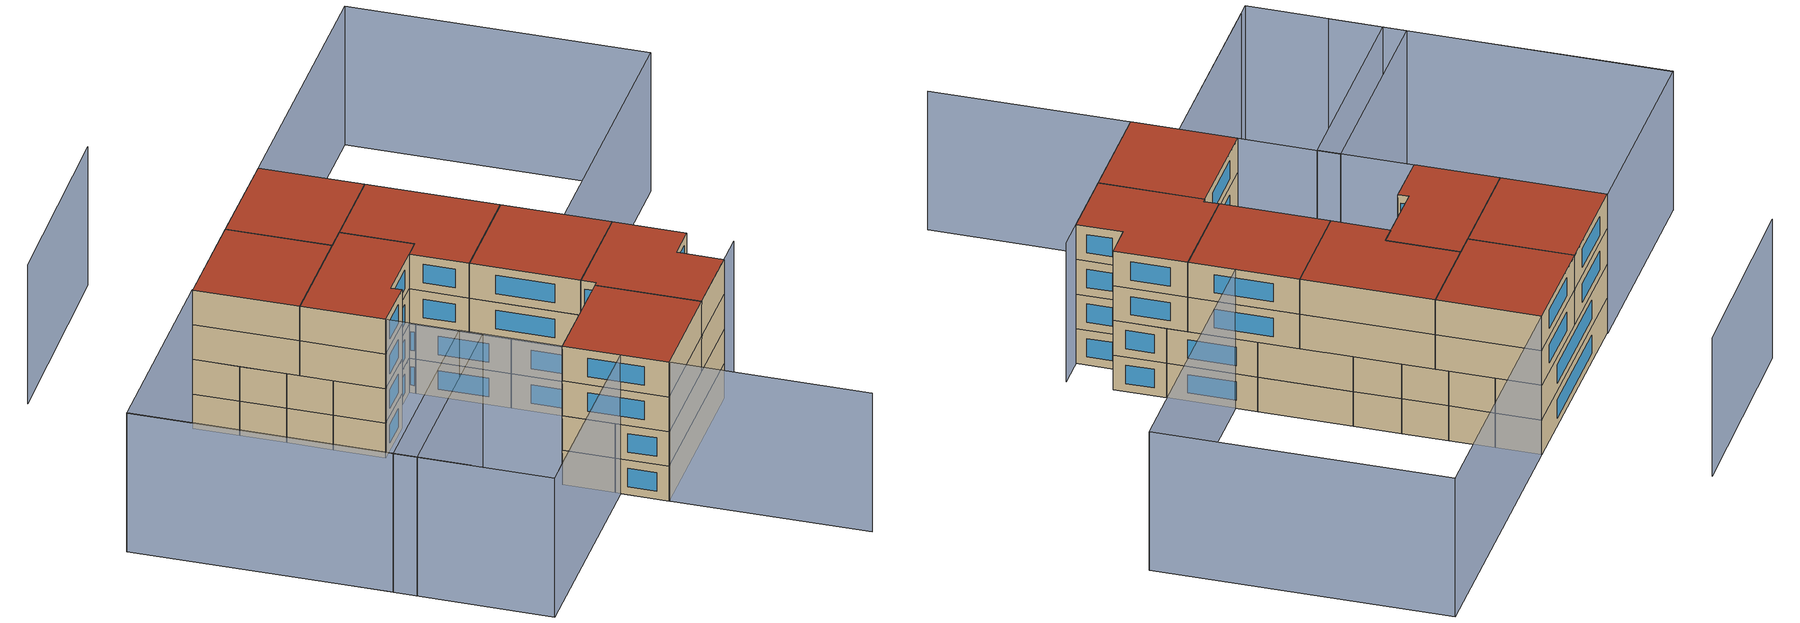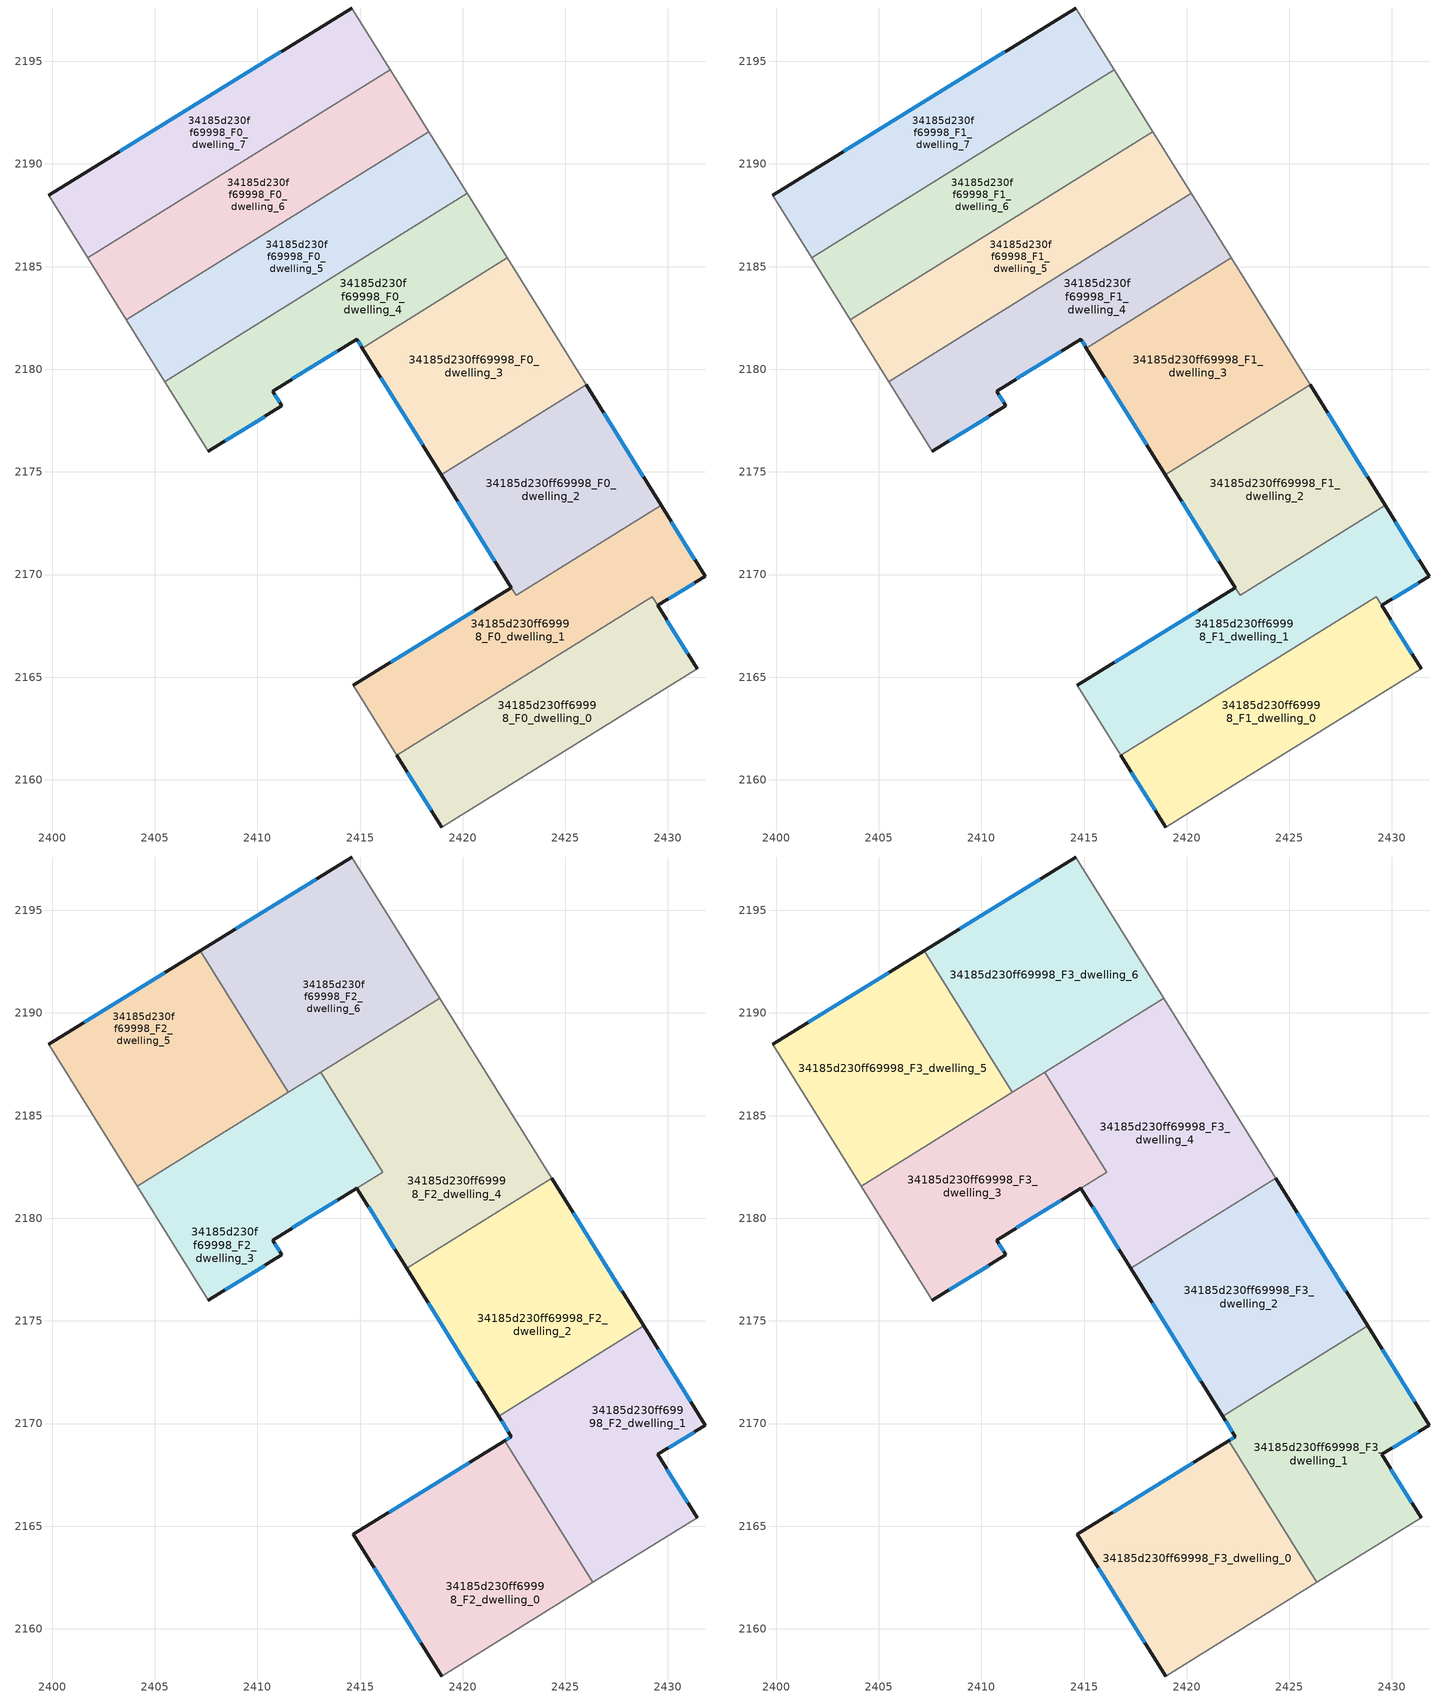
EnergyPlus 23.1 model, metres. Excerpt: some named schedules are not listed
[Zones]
34185d230ff69998_F0_dwelling_0
 floor ground (EU_floor_Construction): 2429.23,2168.92 2431.42,2165.41 2418.97,2157.7 2416.8,2161.19 z0
 wall outside (EU_wall_Construction): 2416.8,2161.19 2418.97,2157.7 / 2431.42,2165.41 2429.5,2168.5 z0:3
 wall adiabatic (EU_wall_Construction): 2418.97,2157.7 2431.42,2165.41 z0:3
 wall to 34185d230ff69998_F0_dwelling_1 (EU_wall_Construction): 2429.5,2168.5 2429.23,2168.92 2416.8,2161.19 z0:3
 window (EU_Window_Construction): 2417.31,2160.37 2418.46,2158.52 / 2430.97,2166.14 2429.95,2167.77 z0.7:2.3
34185d230ff69998_F0_dwelling_1
 floor ground (EU_floor_Construction): 2429.67,2173.37 2431.82,2169.92 2429.5,2168.5 2429.23,2168.92 2416.8,2161.19 2414.68,2164.6 2422.37,2169.36 2422.6,2168.98 z0
 wall outside (EU_wall_Construction): 2429.5,2168.5 2431.82,2169.92 2429.67,2173.37 / 2422.37,2169.36 2414.68,2164.6 z0:3
 wall adiabatic (EU_wall_Construction): 2414.68,2164.6 2416.8,2161.19 z0:3
 wall to 34185d230ff69998_F0_dwelling_2 (EU_wall_Construction): 2429.67,2173.37 2422.6,2168.98 2422.37,2169.36 z0:3
 window (EU_Window_Construction): 2431.31,2170.73 2430.17,2172.56 / 2430.04,2168.83 2431.27,2169.58 / 2420.56,2168.24 2416.49,2165.72 z0.7:2.3
34185d230ff69998_F0_dwelling_2
 floor ground (EU_floor_Construction): 2426.01,2179.25 2429.67,2173.37 2422.6,2168.98 2418.95,2174.87 z0
 wall outside (EU_wall_Construction): 2429.67,2173.37 2426.01,2179.25 / 2418.95,2174.87 2422.37,2169.36 z0:3
 wall to 34185d230ff69998_F0_dwelling_3 (EU_wall_Construction): 2426.01,2179.25 2418.95,2174.87 z0:3
 window (EU_Window_Construction): 2428.81,2174.76 2426.87,2177.87 / 2419.75,2173.57 2421.57,2170.65 z0.7:2.3
34185d230ff69998_F0_dwelling_3
 floor ground (EU_floor_Construction): 2422.18,2185.42 2426.01,2179.25 2418.95,2174.87 2415.12,2181.03 z0
 wall outside (EU_wall_Construction): 2415.12,2181.03 2418.95,2174.87 z0:3
 wall to 34185d230ff69998_F0_dwelling_4 (EU_wall_Construction): 2422.18,2185.42 2415.12,2181.03 z0:3
 wall adiabatic (EU_wall_Construction): 2426.01,2179.25 2422.18,2185.42 z0:3
 window (EU_Window_Construction): 2416.02,2179.59 2418.05,2176.31 z0.7:2.3
34185d230ff69998_F0_dwelling_4
 floor ground (EU_floor_Construction): 2420.22,2188.56 2422.18,2185.42 2415.12,2181.03 2414.85,2181.47 2410.75,2178.93 2411.2,2178.21 2407.6,2176 2405.48,2179.4 z0
 wall outside (EU_wall_Construction): 2407.6,2176 2411.2,2178.21 2410.75,2178.93 2414.85,2181.47 2415.12,2181.03 z0:3
 wall adiabatic (EU_wall_Construction): 2405.48,2179.4 2407.6,2176 / 2422.18,2185.42 2420.22,2188.56 z0:3
 wall to 34185d230ff69998_F0_dwelling_5 (EU_wall_Construction): 2420.22,2188.56 2405.48,2179.4 z0:3
 window (EU_Window_Construction): 2408.44,2176.52 2410.35,2177.69 / 2414.91,2181.37 2415.05,2181.14 / 2411.71,2179.53 2413.88,2180.87 / 2411.09,2178.38 2410.85,2178.76 z0.7:2.3
34185d230ff69998_F0_dwelling_5
 floor ground (EU_floor_Construction): 2418.35,2191.58 2420.22,2188.56 2405.48,2179.4 2403.61,2182.42 z0
 wall adiabatic (EU_wall_Construction): 2403.61,2182.42 2405.48,2179.4 / 2420.22,2188.56 2418.35,2191.58 z0:3
 wall to 34185d230ff69998_F0_dwelling_6 (EU_wall_Construction): 2418.35,2191.58 2403.61,2182.42 z0:3
34185d230ff69998_F0_dwelling_6
 floor ground (EU_floor_Construction): 2416.47,2194.6 2418.35,2191.58 2403.61,2182.42 2401.73,2185.44 z0
 wall adiabatic (EU_wall_Construction): 2401.73,2185.44 2403.61,2182.42 / 2418.35,2191.58 2416.47,2194.6 z0:3
 wall to 34185d230ff69998_F0_dwelling_7 (EU_wall_Construction): 2416.47,2194.6 2401.73,2185.44 z0:3
34185d230ff69998_F0_dwelling_7
 floor ground (EU_floor_Construction): 2414.61,2197.6 2416.47,2194.6 2401.73,2185.44 2399.84,2188.48 z0
 wall outside (EU_wall_Construction): 2414.61,2197.6 2399.84,2188.48 z0:3
 wall adiabatic (EU_wall_Construction): 2399.84,2188.48 2401.73,2185.44 / 2416.47,2194.6 2414.61,2197.6 z0:3
 window (EU_Window_Construction): 2411.14,2195.46 2403.31,2190.62 z0.7:2.3
34185d230ff69998_F1_dwelling_0
 floor to 34185d230ff69998_F0_dwelling_0 (EU_floor_Construction): 2429.23,2168.92 2431.42,2165.41 2418.97,2157.7 2416.8,2161.19 z3
 wall outside (EU_wall_Construction): 2416.8,2161.19 2418.97,2157.7 / 2431.42,2165.41 2429.5,2168.5 z3:6
 wall adiabatic (EU_wall_Construction): 2418.97,2157.7 2431.42,2165.41 z3:6
 wall to 34185d230ff69998_F1_dwelling_1 (EU_wall_Construction): 2429.5,2168.5 2429.23,2168.92 2416.8,2161.19 z3:6
 window (EU_Window_Construction): 2417.31,2160.37 2418.46,2158.52 / 2430.97,2166.14 2429.95,2167.77 z3.7:5.3
34185d230ff69998_F1_dwelling_1
 floor to 34185d230ff69998_F0_dwelling_1 (EU_floor_Construction): 2429.67,2173.37 2431.82,2169.92 2429.5,2168.5 2429.23,2168.92 2416.8,2161.19 2414.68,2164.6 2422.37,2169.36 2422.6,2168.98 z3
 wall outside (EU_wall_Construction): 2429.5,2168.5 2431.82,2169.92 2429.67,2173.37 / 2422.37,2169.36 2414.68,2164.6 z3:6
 wall adiabatic (EU_wall_Construction): 2414.68,2164.6 2416.8,2161.19 z3:6
 wall to 34185d230ff69998_F1_dwelling_2 (EU_wall_Construction): 2429.67,2173.37 2422.6,2168.98 2422.37,2169.36 z3:6
 window (EU_Window_Construction): 2431.31,2170.73 2430.17,2172.56 / 2430.04,2168.83 2431.27,2169.58 / 2420.56,2168.24 2416.49,2165.72 z3.7:5.3
34185d230ff69998_F1_dwelling_2
 floor to 34185d230ff69998_F0_dwelling_2 (EU_floor_Construction): 2426.01,2179.25 2429.67,2173.37 2422.6,2168.98 2418.95,2174.87 z3
 wall outside (EU_wall_Construction): 2429.67,2173.37 2426.01,2179.25 / 2418.95,2174.87 2422.37,2169.36 z3:6
 wall to 34185d230ff69998_F1_dwelling_3 (EU_wall_Construction): 2426.01,2179.25 2418.95,2174.87 z3:6
 window (EU_Window_Construction): 2428.81,2174.76 2426.87,2177.87 / 2419.75,2173.57 2421.57,2170.65 z3.7:5.3
34185d230ff69998_F1_dwelling_3
 floor to 34185d230ff69998_F0_dwelling_3 (EU_floor_Construction): 2422.18,2185.42 2426.01,2179.25 2418.95,2174.87 2415.12,2181.03 z3
 wall outside (EU_wall_Construction): 2415.12,2181.03 2418.95,2174.87 z3:6
 wall to 34185d230ff69998_F1_dwelling_4 (EU_wall_Construction): 2422.18,2185.42 2415.12,2181.03 z3:6
 wall adiabatic (EU_wall_Construction): 2426.01,2179.25 2422.18,2185.42 z3:6
 window (EU_Window_Construction): 2416.02,2179.59 2418.05,2176.31 z3.7:5.3
34185d230ff69998_F1_dwelling_4
 floor to 34185d230ff69998_F0_dwelling_4 (EU_floor_Construction): 2420.22,2188.56 2422.18,2185.42 2415.12,2181.03 2414.85,2181.47 2410.75,2178.93 2411.2,2178.21 2407.6,2176 2405.48,2179.4 z3
 wall outside (EU_wall_Construction): 2407.6,2176 2411.2,2178.21 2410.75,2178.93 2414.85,2181.47 2415.12,2181.03 z3:6
 wall adiabatic (EU_wall_Construction): 2405.48,2179.4 2407.6,2176 / 2422.18,2185.42 2420.22,2188.56 z3:6
 wall to 34185d230ff69998_F1_dwelling_5 (EU_wall_Construction): 2420.22,2188.56 2405.48,2179.4 z3:6
 window (EU_Window_Construction): 2408.44,2176.52 2410.35,2177.69 / 2414.91,2181.37 2415.05,2181.14 / 2411.71,2179.53 2413.88,2180.87 / 2411.09,2178.38 2410.85,2178.76 z3.7:5.3
34185d230ff69998_F1_dwelling_5
 floor to 34185d230ff69998_F0_dwelling_5 (EU_floor_Construction): 2418.35,2191.58 2420.22,2188.56 2405.48,2179.4 2403.61,2182.42 z3
 wall adiabatic (EU_wall_Construction): 2403.61,2182.42 2405.48,2179.4 / 2420.22,2188.56 2418.35,2191.58 z3:6
 wall to 34185d230ff69998_F1_dwelling_6 (EU_wall_Construction): 2418.35,2191.58 2403.61,2182.42 z3:6
 ceiling adiabatic (EU_roof_Construction): 2414.42,2184.96 2413.08,2187.11 2404.14,2181.56 2405.48,2179.4 z6
34185d230ff69998_F1_dwelling_6
 floor to 34185d230ff69998_F0_dwelling_6 (EU_floor_Construction): 2416.47,2194.6 2418.35,2191.58 2403.61,2182.42 2401.73,2185.44 z3
 wall adiabatic (EU_wall_Construction): 2401.73,2185.44 2403.61,2182.42 / 2418.35,2191.58 2416.47,2194.6 z3:6
 wall to 34185d230ff69998_F1_dwelling_7 (EU_wall_Construction): 2416.47,2194.6 2401.73,2185.44 z3:6
34185d230ff69998_F1_dwelling_7
 floor to 34185d230ff69998_F0_dwelling_7 (EU_floor_Construction): 2414.61,2197.6 2416.47,2194.6 2401.73,2185.44 2399.84,2188.48 z3
 wall outside (EU_wall_Construction): 2414.61,2197.6 2399.84,2188.48 z3:6
 wall adiabatic (EU_wall_Construction): 2399.84,2188.48 2401.73,2185.44 / 2416.47,2194.6 2414.61,2197.6 z3:6
 window (EU_Window_Construction): 2411.14,2195.46 2403.31,2190.62 z3.7:5.3
34185d230ff69998_F2_dwelling_0
 floor to 34185d230ff69998_F1_dwelling_0 (EU_floor_Construction): 2424.17,2165.77 2426.35,2162.27 2418.97,2157.7 2416.8,2161.19 z6
 floor to 34185d230ff69998_F1_dwelling_1 (EU_floor_Construction): 2422.06,2169.17 2424.17,2165.77 2416.8,2161.19 2414.68,2164.6 z6
 wall outside (EU_wall_Construction): 2422.06,2169.17 2414.68,2164.6 2418.97,2157.7 z6:9
 wall to 34185d230ff69998_F2_dwelling_1 (EU_wall_Construction): 2426.35,2162.27 2422.06,2169.17 z6:9
 wall adiabatic (EU_wall_Construction): 2418.97,2157.7 2426.35,2162.27 z6:9
 window (EU_Window_Construction): 2420.33,2168.1 2416.41,2165.68 / 2415.69,2162.98 2417.96,2159.32 z6.7:8.3
34185d230ff69998_F2_dwelling_1
 floor to 34185d230ff69998_F1_dwelling_1 (EU_floor_Construction): 2429.67,2173.37 2431.82,2169.92 2429.5,2168.5 2429.23,2168.92 2424.17,2165.77 2422.06,2169.17 2422.37,2169.36 2422.6,2168.98 z6
 floor to 34185d230ff69998_F1_dwelling_0 (EU_floor_Construction): 2429.23,2168.92 2431.42,2165.41 2426.35,2162.27 2424.17,2165.77 z6
 floor to 34185d230ff69998_F1_dwelling_2 (EU_floor_Construction): 2428.81,2174.75 2429.67,2173.37 2422.6,2168.98 2421.75,2170.36 z6
 wall outside (EU_wall_Construction): 2421.75,2170.36 2422.37,2169.36 2422.06,2169.17 / 2431.42,2165.41 2429.5,2168.5 2431.82,2169.92 2428.81,2174.75 z6:9
 wall to 34185d230ff69998_F2_dwelling_2 (EU_wall_Construction): 2428.81,2174.75 2421.75,2170.36 z6:9
 wall adiabatic (EU_wall_Construction): 2426.35,2162.27 2431.42,2165.41 z6:9
 window (EU_Window_Construction): 2422.3,2169.32 2422.13,2169.22 / 2421.89,2170.13 2422.22,2169.6 / 2431.11,2171.05 2429.52,2173.62 / 2430.04,2168.83 2431.27,2169.58 / 2430.97,2166.14 2429.95,2167.77 z6.7:8.3
34185d230ff69998_F2_dwelling_2
 floor to 34185d230ff69998_F1_dwelling_2 (EU_floor_Construction): 2426.01,2179.25 2428.81,2174.75 2421.75,2170.36 2418.95,2174.87 z6
 floor to 34185d230ff69998_F1_dwelling_3 (EU_floor_Construction): 2424.33,2181.96 2426.01,2179.25 2418.95,2174.87 2417.27,2177.57 z6
 wall outside (EU_wall_Construction): 2417.27,2177.57 2421.75,2170.36 / 2428.81,2174.75 2424.33,2181.96 z6:9
 wall to 34185d230ff69998_F2_dwelling_4 (EU_wall_Construction): 2424.33,2181.96 2417.27,2177.57 z6:9
 window (EU_Window_Construction): 2418.32,2175.88 2420.7,2172.06 / 2427.76,2176.45 2425.38,2180.27 z6.7:8.3
34185d230ff69998_F2_dwelling_3
 floor to 34185d230ff69998_F1_dwelling_4 (EU_floor_Construction): 2414.42,2184.96 2416.11,2182.25 2410.75,2178.93 2411.2,2178.21 2407.6,2176 2405.48,2179.4 z6
 floor adiabatic (EU_floor_Construction): 2413.08,2187.11 2414.42,2184.96 2405.48,2179.4 2404.14,2181.56 z6
 wall outside (EU_wall_Construction): 2407.6,2176 2411.2,2178.21 2410.75,2178.93 2414.85,2181.47 z6:9
 wall to 34185d230ff69998_F2_dwelling_4 (EU_wall_Construction): 2414.85,2181.47 2416.11,2182.25 2413.08,2187.11 z6:9
 wall adiabatic (EU_wall_Construction): 2404.14,2181.56 2407.6,2176 z6:9
 wall to 34185d230ff69998_F2_dwelling_5 (EU_wall_Construction): 2411.5,2186.13 2404.14,2181.56 z6:9
 wall to 34185d230ff69998_F2_dwelling_6 (EU_wall_Construction): 2413.08,2187.11 2411.5,2186.13 z6:9
 window (EU_Window_Construction): 2411.09,2178.38 2410.85,2178.76 / 2408.44,2176.52 2410.35,2177.69 / 2411.71,2179.53 2413.88,2180.87 z6.7:8.3
34185d230ff69998_F2_dwelling_4
 floor to 34185d230ff69998_F1_dwelling_3 (EU_floor_Construction): 2422.18,2185.42 2424.33,2181.96 2417.27,2177.57 2415.12,2181.03 z6
 floor to 34185d230ff69998_F1_dwelling_4 (EU_floor_Construction): 2420.22,2188.56 2422.18,2185.42 2415.12,2181.03 2414.85,2181.47 2416.11,2182.25 2414.42,2184.96 z6
 floor to 34185d230ff69998_F1_dwelling_5 (EU_floor_Construction): 2418.88,2190.72 2420.22,2188.56 2414.42,2184.96 2413.08,2187.11 z6
 wall outside (EU_wall_Construction): 2414.85,2181.47 2417.27,2177.57 z6:9
 wall adiabatic (EU_wall_Construction): 2424.33,2181.96 2418.88,2190.72 z6:9
 wall to 34185d230ff69998_F2_dwelling_6 (EU_wall_Construction): 2418.88,2190.72 2413.08,2187.11 z6:9
 window (EU_Window_Construction): 2415.42,2180.55 2416.7,2178.48 z6.7:8.3
34185d230ff69998_F2_dwelling_5
 floor to 34185d230ff69998_F1_dwelling_7 (EU_floor_Construction): 2407.21,2193.03 2409.09,2190.01 2401.73,2185.44 2399.84,2188.48 z6
 floor to 34185d230ff69998_F1_dwelling_6 (EU_floor_Construction): 2409.09,2190.01 2410.96,2186.99 2403.61,2182.42 2401.73,2185.44 z6
 floor to 34185d230ff69998_F1_dwelling_5 (EU_floor_Construction): 2410.96,2186.99 2411.5,2186.13 2404.14,2181.56 2403.61,2182.42 z6
 wall outside (EU_wall_Construction): 2407.21,2193.03 2399.84,2188.48 z6:9
 wall to 34185d230ff69998_F2_dwelling_6 (EU_wall_Construction): 2411.5,2186.13 2407.21,2193.03 z6:9
 wall adiabatic (EU_wall_Construction): 2399.84,2188.48 2404.14,2181.56 z6:9
 window (EU_Window_Construction): 2405.48,2191.96 2401.57,2189.55 z6.7:8.3
34185d230ff69998_F2_dwelling_6
 floor to 34185d230ff69998_F1_dwelling_5 (EU_floor_Construction): 2418.35,2191.58 2418.88,2190.72 2411.5,2186.13 2410.96,2186.99 z6
 floor to 34185d230ff69998_F1_dwelling_6 (EU_floor_Construction): 2416.47,2194.6 2418.35,2191.58 2410.96,2186.99 2409.09,2190.01 z6
 floor to 34185d230ff69998_F1_dwelling_7 (EU_floor_Construction): 2414.61,2197.6 2416.47,2194.6 2409.09,2190.01 2407.21,2193.03 z6
 wall outside (EU_wall_Construction): 2414.61,2197.6 2407.21,2193.03 z6:9
 wall adiabatic (EU_wall_Construction): 2418.88,2190.72 2414.61,2197.6 z6:9
 window (EU_Window_Construction): 2412.87,2196.53 2408.95,2194.1 z6.7:8.3
34185d230ff69998_F3_dwelling_0
 floor to 34185d230ff69998_F2_dwelling_0 (EU_floor_Construction): 2422.06,2169.17 2426.35,2162.27 2418.97,2157.7 2414.68,2164.6 z9
 wall outside (EU_wall_Construction): 2422.06,2169.17 2414.68,2164.6 2418.97,2157.7 z9:12
 wall to 34185d230ff69998_F3_dwelling_1 (EU_wall_Construction): 2426.35,2162.27 2422.06,2169.17 z9:12
 wall adiabatic (EU_wall_Construction): 2418.97,2157.7 2426.35,2162.27 z9:12
 window (EU_Window_Construction): 2420.33,2168.1 2416.41,2165.68 / 2415.69,2162.98 2417.96,2159.32 z9.7:11.3
 roof outside (EU_roof_Construction): 2426.35,2162.27 2422.06,2169.17 2414.68,2164.6 2418.97,2157.7 z12
34185d230ff69998_F3_dwelling_1
 floor to 34185d230ff69998_F2_dwelling_1 (EU_floor_Construction): 2428.81,2174.75 2431.82,2169.92 2429.5,2168.5 2431.42,2165.41 2426.35,2162.27 2422.06,2169.17 2422.37,2169.36 2421.75,2170.36 z9
 wall outside (EU_wall_Construction): 2421.75,2170.36 2422.37,2169.36 2422.06,2169.17 / 2431.42,2165.41 2429.5,2168.5 2431.82,2169.92 2428.81,2174.75 z9:12
 wall to 34185d230ff69998_F3_dwelling_2 (EU_wall_Construction): 2428.81,2174.75 2421.75,2170.36 z9:12
 wall adiabatic (EU_wall_Construction): 2426.35,2162.27 2431.42,2165.41 z9:12
 window (EU_Window_Construction): 2422.3,2169.32 2422.13,2169.22 / 2421.89,2170.13 2422.22,2169.6 / 2431.11,2171.05 2429.52,2173.62 / 2430.04,2168.83 2431.27,2169.58 / 2430.97,2166.14 2429.95,2167.77 z9.7:11.3
 roof outside (EU_roof_Construction): 2431.42,2165.41 2429.5,2168.5 2431.82,2169.92 2428.81,2174.75 2421.75,2170.36 2422.37,2169.36 2422.06,2169.17 2426.35,2162.27 z12
34185d230ff69998_F3_dwelling_2
 floor to 34185d230ff69998_F2_dwelling_2 (EU_floor_Construction): 2424.33,2181.96 2428.81,2174.75 2421.75,2170.36 2417.27,2177.57 z9
 wall outside (EU_wall_Construction): 2417.27,2177.57 2421.75,2170.36 / 2428.81,2174.75 2424.33,2181.96 z9:12
 wall to 34185d230ff69998_F3_dwelling_4 (EU_wall_Construction): 2424.33,2181.96 2417.27,2177.57 z9:12
 window (EU_Window_Construction): 2418.32,2175.88 2420.7,2172.06 / 2427.76,2176.45 2425.38,2180.27 z9.7:11.3
 roof outside (EU_roof_Construction): 2428.81,2174.75 2424.33,2181.96 2417.27,2177.57 2421.75,2170.36 z12
34185d230ff69998_F3_dwelling_3
 floor to 34185d230ff69998_F2_dwelling_3 (EU_floor_Construction): 2413.08,2187.11 2416.11,2182.25 2410.75,2178.93 2411.2,2178.21 2407.6,2176 2404.14,2181.56 z9
 wall outside (EU_wall_Construction): 2407.6,2176 2411.2,2178.21 2410.75,2178.93 2414.85,2181.47 z9:12
 wall to 34185d230ff69998_F3_dwelling_4 (EU_wall_Construction): 2414.85,2181.47 2416.11,2182.25 2413.08,2187.11 z9:12
 wall adiabatic (EU_wall_Construction): 2404.14,2181.56 2407.6,2176 z9:12
 wall to 34185d230ff69998_F3_dwelling_5 (EU_wall_Construction): 2411.5,2186.13 2404.14,2181.56 z9:12
 wall to 34185d230ff69998_F3_dwelling_6 (EU_wall_Construction): 2413.08,2187.11 2411.5,2186.13 z9:12
 window (EU_Window_Construction): 2411.09,2178.38 2410.85,2178.76 / 2408.44,2176.52 2410.35,2177.69 / 2411.71,2179.53 2413.88,2180.87 z9.7:11.3
 roof outside (EU_roof_Construction): 2411.2,2178.21 2410.75,2178.93 2416.11,2182.25 2413.08,2187.11 2404.14,2181.56 2407.6,2176 z12
34185d230ff69998_F3_dwelling_4
 floor to 34185d230ff69998_F2_dwelling_4 (EU_floor_Construction): 2418.88,2190.72 2424.33,2181.96 2417.27,2177.57 2414.85,2181.47 2416.11,2182.25 2413.08,2187.11 z9
 wall outside (EU_wall_Construction): 2414.85,2181.47 2417.27,2177.57 z9:12
 wall adiabatic (EU_wall_Construction): 2424.33,2181.96 2418.88,2190.72 z9:12
 wall to 34185d230ff69998_F3_dwelling_6 (EU_wall_Construction): 2418.88,2190.72 2413.08,2187.11 z9:12
 window (EU_Window_Construction): 2415.42,2180.55 2416.7,2178.48 z9.7:11.3
 roof outside (EU_roof_Construction): 2424.33,2181.96 2418.88,2190.72 2413.08,2187.11 2416.11,2182.25 2414.85,2181.47 2417.27,2177.57 z12
34185d230ff69998_F3_dwelling_5
 floor to 34185d230ff69998_F2_dwelling_5 (EU_floor_Construction): 2407.21,2193.03 2411.5,2186.13 2404.14,2181.56 2399.84,2188.48 z9
 wall outside (EU_wall_Construction): 2407.21,2193.03 2399.84,2188.48 z9:12
 wall to 34185d230ff69998_F3_dwelling_6 (EU_wall_Construction): 2411.5,2186.13 2407.21,2193.03 z9:12
 wall adiabatic (EU_wall_Construction): 2399.84,2188.48 2404.14,2181.56 z9:12
 window (EU_Window_Construction): 2405.48,2191.96 2401.57,2189.55 z9.7:11.3
 roof outside (EU_roof_Construction): 2411.5,2186.13 2407.21,2193.03 2399.84,2188.48 2404.14,2181.56 z12
34185d230ff69998_F3_dwelling_6
 floor to 34185d230ff69998_F2_dwelling_6 (EU_floor_Construction): 2414.61,2197.6 2418.88,2190.72 2411.5,2186.13 2407.21,2193.03 z9
 wall outside (EU_wall_Construction): 2414.61,2197.6 2407.21,2193.03 z9:12
 wall adiabatic (EU_wall_Construction): 2418.88,2190.72 2414.61,2197.6 z9:12
 window (EU_Window_Construction): 2412.87,2196.53 2408.95,2194.1 z9.7:11.3
 roof outside (EU_roof_Construction): 2418.88,2190.72 2414.61,2197.6 2407.21,2193.03 2411.5,2186.13 z12
shading: 2418.96,2157.7 2433.6,2166.8 / 2403.05,2152.19 2417.04,2160.86 / 2417.04,2160.86 2427.11,2144.6 / 2384.99,2179.31 2398.78,2157 / 2407.35,2208.18 2393.25,2199.14 / 2417.03,2160.83 2402.1,2151.6 / 2402.1,2151.6 2395.63,2162.05 / 2395.63,2162.05 2410.56,2171.29 / 2410.56,2171.29 2417.03,2160.83 / 2434.23,2209.77 2446.49,2190 / 2446.49,2190 2426.87,2177.82 / 2426.87,2177.82 2414.61,2197.6 / 2414.61,2197.6 2434.23,2209.77 / 2396.6,2160.5 2384.93,2179.26 / 2384.93,2179.26 2399.82,2188.52 / 2399.82,2188.52 2411.48,2169.76 / 2411.48,2169.76 2396.6,2160.5 z0:12
[Building]
EU S2 Campaign: North Axis=0; Terrain=City; Solar Distribution=FullExterior
[Site:Location]
Budapest.Ferenc.Liszt.Intl.AP: Latitude=47.437; Longitude=19.256; Time Zone=1; Elevation=185
[SizingPeriod:WeatherFileDays]
AnnualSizingPeriod: Begin Month=1; Begin Day of Month=1; End Month=12; End Day of Month=31; Day of Week for Start Day=Monday; Use Weather File Daylight Saving Period=No; Use Weather File Rain and Snow Indicators=No
[MATERIAL]
EU_InternalMass_Material: Roughness=MediumRough; Thickness=0.1; Conductivity=1; Density=1800; Specific Heat=900; Thermal Absorptance=0.9; Solar Absorptance=0.7; Visible Absorptance=0.7
[MATERIAL:NOMASS] Roughness=MediumRough; Thermal Absorptance=0.9; Solar Absorptance=0.7; Visible Absorptance=0.7
Name | Thermal Resistance
EU_wall_NoMass | 0.832559
EU_roof_NoMass | 1.39638
EU_floor_NoMass | 0.872794
[WINDOWMATERIAL:SIMPLEGLAZINGSYSTEM]
EU_Window_SimpleGlazing: UFactor=2.79869; Solar Heat Gain Coefficient=0.75; Visible Transmittance=0.75
[CONSTRUCTION]
EU_wall_Construction: EU_wall_NoMass
EU_roof_Construction: EU_roof_NoMass
EU_floor_Construction: EU_floor_NoMass
EU_Window_Construction: EU_Window_SimpleGlazing
EU_InternalMass_Construction: EU_InternalMass_Material
[ZONE] Type=1; Multiplier=1; Ceiling Height=autocalculate; Floor Area=autocalculate; Part of Total Floor Area=Yes
Name | Volume
34185d230ff69998_F0_dwelling_0; 34185d230ff69998_F1_dwelling_0 | 180.93
34185d230ff69998_F2_dwelling_0; 34185d230ff69998_F3_dwelling_0 | 211.538
34185d230ff69998_F0_dwelling_1; 34185d230ff69998_F1_dwelling_1 | 201.586
34185d230ff69998_F2_dwelling_1; 34185d230ff69998_F3_dwelling_1 | 211.54
34185d230ff69998_F0_dwelling_2; 34185d230ff69998_F1_dwelling_2 | 172.749
34185d230ff69998_F2_dwelling_2; 34185d230ff69998_F3_dwelling_2 | 211.53
34185d230ff69998_F0_dwelling_3; 34185d230ff69998_F1_dwelling_3 | 181.091
34185d230ff69998_F2_dwelling_3; 34185d230ff69998_F3_dwelling_3 | 191.153
34185d230ff69998_F0_dwelling_4; 34185d230ff69998_F1_dwelling_4 | 189.068
34185d230ff69998_F2_dwelling_4; 34185d230ff69998_F3_dwelling_4 | 231.89
34185d230ff69998_F0_dwelling_5; 34185d230ff69998_F1_dwelling_5 | 185.107
34185d230ff69998_F2_dwelling_5; 34185d230ff69998_F3_dwelling_5 | 211.535
34185d230ff69998_F0_dwelling_6; 34185d230ff69998_F1_dwelling_6 | 185.097
34185d230ff69998_F2_dwelling_6; 34185d230ff69998_F3_dwelling_6 | 211.549
34185d230ff69998_F0_dwelling_7; 34185d230ff69998_F1_dwelling_7 | 185.09
[INTERNALMASS] Construction=EU_InternalMass_Construction
Name | Zone or ZoneList | Surface Area
34185d230ff69998_F0_dwelling_0_EU_InternalMass | 34185d230ff69998_F0_dwelling_0 | 60.3075
34185d230ff69998_F0_dwelling_1_EU_InternalMass | 34185d230ff69998_F0_dwelling_1 | 67.1968
34185d230ff69998_F0_dwelling_2_EU_InternalMass | 34185d230ff69998_F0_dwelling_2 | 57.5888
34185d230ff69998_F0_dwelling_3_EU_InternalMass | 34185d230ff69998_F0_dwelling_3 | 60.3637
34185d230ff69998_F0_dwelling_4_EU_InternalMass | 34185d230ff69998_F0_dwelling_4 | 63.0229
34185d230ff69998_F0_dwelling_5_EU_InternalMass | 34185d230ff69998_F0_dwelling_5 | 61.7021
34185d230ff69998_F0_dwelling_6_EU_InternalMass | 34185d230ff69998_F0_dwelling_6 | 61.699
34185d230ff69998_F0_dwelling_7_EU_InternalMass | 34185d230ff69998_F0_dwelling_7 | 61.6966
34185d230ff69998_F1_dwelling_0_EU_InternalMass | 34185d230ff69998_F1_dwelling_0 | 60.3075
34185d230ff69998_F1_dwelling_1_EU_InternalMass | 34185d230ff69998_F1_dwelling_1 | 67.1968
34185d230ff69998_F1_dwelling_2_EU_InternalMass | 34185d230ff69998_F1_dwelling_2 | 57.5888
34185d230ff69998_F1_dwelling_3_EU_InternalMass | 34185d230ff69998_F1_dwelling_3 | 60.3637
34185d230ff69998_F1_dwelling_4_EU_InternalMass | 34185d230ff69998_F1_dwelling_4 | 63.0229
34185d230ff69998_F1_dwelling_5_EU_InternalMass | 34185d230ff69998_F1_dwelling_5 | 61.7021
34185d230ff69998_F1_dwelling_6_EU_InternalMass | 34185d230ff69998_F1_dwelling_6 | 61.699
34185d230ff69998_F1_dwelling_7_EU_InternalMass | 34185d230ff69998_F1_dwelling_7 | 61.6966
34185d230ff69998_F2_dwelling_0_EU_InternalMass | 34185d230ff69998_F2_dwelling_0 | 70.5131
34185d230ff69998_F2_dwelling_1_EU_InternalMass | 34185d230ff69998_F2_dwelling_1 | 70.5113
34185d230ff69998_F2_dwelling_2_EU_InternalMass | 34185d230ff69998_F2_dwelling_2 | 70.5101
34185d230ff69998_F2_dwelling_3_EU_InternalMass | 34185d230ff69998_F2_dwelling_3 | 63.717
34185d230ff69998_F2_dwelling_4_EU_InternalMass | 34185d230ff69998_F2_dwelling_4 | 77.2942
34185d230ff69998_F2_dwelling_5_EU_InternalMass | 34185d230ff69998_F2_dwelling_5 | 70.5104
34185d230ff69998_F2_dwelling_6_EU_InternalMass | 34185d230ff69998_F2_dwelling_6 | 70.5167
34185d230ff69998_F3_dwelling_0_EU_InternalMass | 34185d230ff69998_F3_dwelling_0 | 70.5131
34185d230ff69998_F3_dwelling_1_EU_InternalMass | 34185d230ff69998_F3_dwelling_1 | 70.5113
34185d230ff69998_F3_dwelling_2_EU_InternalMass | 34185d230ff69998_F3_dwelling_2 | 70.5101
34185d230ff69998_F3_dwelling_3_EU_InternalMass | 34185d230ff69998_F3_dwelling_3 | 63.717
34185d230ff69998_F3_dwelling_4_EU_InternalMass | 34185d230ff69998_F3_dwelling_4 | 77.2942
34185d230ff69998_F3_dwelling_5_EU_InternalMass | 34185d230ff69998_F3_dwelling_5 | 70.5104
34185d230ff69998_F3_dwelling_6_EU_InternalMass | 34185d230ff69998_F3_dwelling_6 | 70.5167
[OTHEREQUIPMENT] Fuel Type=Electricity; Design Level Calculation Method=Watts/Area; Power per Zone Floor Area=1; Fraction Latent=0; Fraction Radiant=0; Fraction Lost=0; Carbon Dioxide Generation Rate=0; EndUse Subcategory=EU_Step8_InternalGains
Name | Zone or ZoneList or Space or SpaceList | Schedule
EU_Step8_InternalGain_34185d230ff69998_F0_dwelling_0_f000 | 34185d230ff69998_F0_dwelling_0 | EU_Step8_GainSchedule_34185d230ff69998_F0_dwelling_0_f000
EU_Step8_InternalGain_34185d230ff69998_F0_dwelling_1_f000 | 34185d230ff69998_F0_dwelling_1 | EU_Step8_GainSchedule_34185d230ff69998_F0_dwelling_1_f000
EU_Step8_InternalGain_34185d230ff69998_F0_dwelling_2_f000 | 34185d230ff69998_F0_dwelling_2 | EU_Step8_GainSchedule_34185d230ff69998_F0_dwelling_2_f000
EU_Step8_InternalGain_34185d230ff69998_F0_dwelling_3_f000 | 34185d230ff69998_F0_dwelling_3 | EU_Step8_GainSchedule_34185d230ff69998_F0_dwelling_3_f000
EU_Step8_InternalGain_34185d230ff69998_F0_dwelling_4_f000 | 34185d230ff69998_F0_dwelling_4 | EU_Step8_GainSchedule_34185d230ff69998_F0_dwelling_4_f000
EU_Step8_InternalGain_34185d230ff69998_F0_dwelling_5_f000 | 34185d230ff69998_F0_dwelling_5 | EU_Step8_GainSchedule_34185d230ff69998_F0_dwelling_5_f000
EU_Step8_InternalGain_34185d230ff69998_F0_dwelling_6_f000 | 34185d230ff69998_F0_dwelling_6 | EU_Step8_GainSchedule_34185d230ff69998_F0_dwelling_6_f000
EU_Step8_InternalGain_34185d230ff69998_F0_dwelling_7_f000 | 34185d230ff69998_F0_dwelling_7 | EU_Step8_GainSchedule_34185d230ff69998_F0_dwelling_7_f000
EU_Step8_InternalGain_34185d230ff69998_F1_dwelling_0_f000 | 34185d230ff69998_F1_dwelling_0 | EU_Step8_GainSchedule_34185d230ff69998_F1_dwelling_0_f000
EU_Step8_InternalGain_34185d230ff69998_F1_dwelling_1_f000 | 34185d230ff69998_F1_dwelling_1 | EU_Step8_GainSchedule_34185d230ff69998_F1_dwelling_1_f000
EU_Step8_InternalGain_34185d230ff69998_F1_dwelling_2_f000 | 34185d230ff69998_F1_dwelling_2 | EU_Step8_GainSchedule_34185d230ff69998_F1_dwelling_2_f000
EU_Step8_InternalGain_34185d230ff69998_F1_dwelling_3_f000 | 34185d230ff69998_F1_dwelling_3 | EU_Step8_GainSchedule_34185d230ff69998_F1_dwelling_3_f000
EU_Step8_InternalGain_34185d230ff69998_F1_dwelling_4_f000 | 34185d230ff69998_F1_dwelling_4 | EU_Step8_GainSchedule_34185d230ff69998_F1_dwelling_4_f000
EU_Step8_InternalGain_34185d230ff69998_F1_dwelling_5_f000 | 34185d230ff69998_F1_dwelling_5 | EU_Step8_GainSchedule_34185d230ff69998_F1_dwelling_5_f000
EU_Step8_InternalGain_34185d230ff69998_F1_dwelling_6_f000 | 34185d230ff69998_F1_dwelling_6 | EU_Step8_GainSchedule_34185d230ff69998_F1_dwelling_6_f000
EU_Step8_InternalGain_34185d230ff69998_F1_dwelling_7_f000 | 34185d230ff69998_F1_dwelling_7 | EU_Step8_GainSchedule_34185d230ff69998_F1_dwelling_7_f000
EU_Step8_InternalGain_34185d230ff69998_F2_dwelling_0_f000 | 34185d230ff69998_F2_dwelling_0 | EU_Step8_GainSchedule_34185d230ff69998_F2_dwelling_0_f000
EU_Step8_InternalGain_34185d230ff69998_F2_dwelling_1_f000 | 34185d230ff69998_F2_dwelling_1 | EU_Step8_GainSchedule_34185d230ff69998_F2_dwelling_1_f000
EU_Step8_InternalGain_34185d230ff69998_F2_dwelling_2_f000 | 34185d230ff69998_F2_dwelling_2 | EU_Step8_GainSchedule_34185d230ff69998_F2_dwelling_2_f000
EU_Step8_InternalGain_34185d230ff69998_F2_dwelling_3_f000 | 34185d230ff69998_F2_dwelling_3 | EU_Step8_GainSchedule_34185d230ff69998_F2_dwelling_3_f000
EU_Step8_InternalGain_34185d230ff69998_F2_dwelling_4_f000 | 34185d230ff69998_F2_dwelling_4 | EU_Step8_GainSchedule_34185d230ff69998_F2_dwelling_4_f000
EU_Step8_InternalGain_34185d230ff69998_F2_dwelling_5_f000 | 34185d230ff69998_F2_dwelling_5 | EU_Step8_GainSchedule_34185d230ff69998_F2_dwelling_5_f000
EU_Step8_InternalGain_34185d230ff69998_F2_dwelling_6_f000 | 34185d230ff69998_F2_dwelling_6 | EU_Step8_GainSchedule_34185d230ff69998_F2_dwelling_6_f000
EU_Step8_InternalGain_34185d230ff69998_F3_dwelling_0_f000 | 34185d230ff69998_F3_dwelling_0 | EU_Step8_GainSchedule_34185d230ff69998_F3_dwelling_0_f000
EU_Step8_InternalGain_34185d230ff69998_F3_dwelling_1_f000 | 34185d230ff69998_F3_dwelling_1 | EU_Step8_GainSchedule_34185d230ff69998_F3_dwelling_1_f000
EU_Step8_InternalGain_34185d230ff69998_F3_dwelling_2_f000 | 34185d230ff69998_F3_dwelling_2 | EU_Step8_GainSchedule_34185d230ff69998_F3_dwelling_2_f000
EU_Step8_InternalGain_34185d230ff69998_F3_dwelling_3_f000 | 34185d230ff69998_F3_dwelling_3 | EU_Step8_GainSchedule_34185d230ff69998_F3_dwelling_3_f000
EU_Step8_InternalGain_34185d230ff69998_F3_dwelling_4_f000 | 34185d230ff69998_F3_dwelling_4 | EU_Step8_GainSchedule_34185d230ff69998_F3_dwelling_4_f000
EU_Step8_InternalGain_34185d230ff69998_F3_dwelling_5_f000 | 34185d230ff69998_F3_dwelling_5 | EU_Step8_GainSchedule_34185d230ff69998_F3_dwelling_5_f000
EU_Step8_InternalGain_34185d230ff69998_F3_dwelling_6_f000 | 34185d230ff69998_F3_dwelling_6 | EU_Step8_GainSchedule_34185d230ff69998_F3_dwelling_6_f000
[ZONEVENTILATION:DESIGNFLOWRATE] Schedule=EU_AlwaysOn; Design Flow Rate Calculation Method=AirChanges/Hour; Air Changes per Hour=0.475469; Ventilation Type=Natural; Fan Pressure Rise=0; Fan Total Efficiency=1; Constant Term Coefficient=1; Temperature Term Coefficient=0; Velocity Term Coefficient=0; Velocity Squared Term Coefficient=0; Minimum Indoor Temperature=-100; Maximum Indoor Temperature=100; Delta Temperature=-100; Minimum Outdoor Temperature=-100; Maximum Outdoor Temperature=100; Maximum Wind Speed=40
Name | Zone or ZoneList or Space or SpaceList
EU_ConstantAir_34185d230ff69998_F0_dwelling_0 | 34185d230ff69998_F0_dwelling_0
EU_ConstantAir_34185d230ff69998_F0_dwelling_1 | 34185d230ff69998_F0_dwelling_1
EU_ConstantAir_34185d230ff69998_F0_dwelling_2 | 34185d230ff69998_F0_dwelling_2
EU_ConstantAir_34185d230ff69998_F0_dwelling_3 | 34185d230ff69998_F0_dwelling_3
EU_ConstantAir_34185d230ff69998_F0_dwelling_4 | 34185d230ff69998_F0_dwelling_4
EU_ConstantAir_34185d230ff69998_F0_dwelling_5 | 34185d230ff69998_F0_dwelling_5
EU_ConstantAir_34185d230ff69998_F0_dwelling_6 | 34185d230ff69998_F0_dwelling_6
EU_ConstantAir_34185d230ff69998_F0_dwelling_7 | 34185d230ff69998_F0_dwelling_7
EU_ConstantAir_34185d230ff69998_F1_dwelling_0 | 34185d230ff69998_F1_dwelling_0
EU_ConstantAir_34185d230ff69998_F1_dwelling_1 | 34185d230ff69998_F1_dwelling_1
EU_ConstantAir_34185d230ff69998_F1_dwelling_2 | 34185d230ff69998_F1_dwelling_2
EU_ConstantAir_34185d230ff69998_F1_dwelling_3 | 34185d230ff69998_F1_dwelling_3
EU_ConstantAir_34185d230ff69998_F1_dwelling_4 | 34185d230ff69998_F1_dwelling_4
EU_ConstantAir_34185d230ff69998_F1_dwelling_5 | 34185d230ff69998_F1_dwelling_5
EU_ConstantAir_34185d230ff69998_F1_dwelling_6 | 34185d230ff69998_F1_dwelling_6
EU_ConstantAir_34185d230ff69998_F1_dwelling_7 | 34185d230ff69998_F1_dwelling_7
EU_ConstantAir_34185d230ff69998_F2_dwelling_0 | 34185d230ff69998_F2_dwelling_0
EU_ConstantAir_34185d230ff69998_F2_dwelling_1 | 34185d230ff69998_F2_dwelling_1
EU_ConstantAir_34185d230ff69998_F2_dwelling_2 | 34185d230ff69998_F2_dwelling_2
EU_ConstantAir_34185d230ff69998_F2_dwelling_3 | 34185d230ff69998_F2_dwelling_3
EU_ConstantAir_34185d230ff69998_F2_dwelling_4 | 34185d230ff69998_F2_dwelling_4
EU_ConstantAir_34185d230ff69998_F2_dwelling_5 | 34185d230ff69998_F2_dwelling_5
EU_ConstantAir_34185d230ff69998_F2_dwelling_6 | 34185d230ff69998_F2_dwelling_6
EU_ConstantAir_34185d230ff69998_F3_dwelling_0 | 34185d230ff69998_F3_dwelling_0
EU_ConstantAir_34185d230ff69998_F3_dwelling_1 | 34185d230ff69998_F3_dwelling_1
EU_ConstantAir_34185d230ff69998_F3_dwelling_2 | 34185d230ff69998_F3_dwelling_2
EU_ConstantAir_34185d230ff69998_F3_dwelling_3 | 34185d230ff69998_F3_dwelling_3
EU_ConstantAir_34185d230ff69998_F3_dwelling_4 | 34185d230ff69998_F3_dwelling_4
EU_ConstantAir_34185d230ff69998_F3_dwelling_5 | 34185d230ff69998_F3_dwelling_5
EU_ConstantAir_34185d230ff69998_F3_dwelling_6 | 34185d230ff69998_F3_dwelling_6
[HVACTEMPLATE:THERMOSTAT] Constant Heating Setpoint=20; Constant Cooling Setpoint=50
EU_HeatOnly_34185d230ff69998_F0_dwelling_0; EU_HeatOnly_34185d230ff69998_F0_dwelling_1; EU_HeatOnly_34185d230ff69998_F0_dwelling_2; EU_HeatOnly_34185d230ff69998_F0_dwelling_3; EU_HeatOnly_34185d230ff69998_F0_dwelling_4; EU_HeatOnly_34185d230ff69998_F0_dwelling_5; EU_HeatOnly_34185d230ff69998_F0_dwelling_6; EU_HeatOnly_34185d230ff69998_F0_dwelling_7; EU_HeatOnly_34185d230ff69998_F1_dwelling_0; EU_HeatOnly_34185d230ff69998_F1_dwelling_1; EU_HeatOnly_34185d230ff69998_F1_dwelling_2; EU_HeatOnly_34185d230ff69998_F1_dwelling_3; EU_HeatOnly_34185d230ff69998_F1_dwelling_4; EU_HeatOnly_34185d230ff69998_F1_dwelling_5; EU_HeatOnly_34185d230ff69998_F1_dwelling_6; EU_HeatOnly_34185d230ff69998_F1_dwelling_7; EU_HeatOnly_34185d230ff69998_F2_dwelling_0; EU_HeatOnly_34185d230ff69998_F2_dwelling_1; EU_HeatOnly_34185d230ff69998_F2_dwelling_2; EU_HeatOnly_34185d230ff69998_F2_dwelling_3; EU_HeatOnly_34185d230ff69998_F2_dwelling_4; EU_HeatOnly_34185d230ff69998_F2_dwelling_5; EU_HeatOnly_34185d230ff69998_F2_dwelling_6; EU_HeatOnly_34185d230ff69998_F3_dwelling_0; EU_HeatOnly_34185d230ff69998_F3_dwelling_1; EU_HeatOnly_34185d230ff69998_F3_dwelling_2; EU_HeatOnly_34185d230ff69998_F3_dwelling_3; EU_HeatOnly_34185d230ff69998_F3_dwelling_4; EU_HeatOnly_34185d230ff69998_F3_dwelling_5; EU_HeatOnly_34185d230ff69998_F3_dwelling_6
[HVACTEMPLATE:ZONE:IDEALLOADSAIRSYSTEM] System Availability Schedule=EU_AlwaysOn; Maximum Heating Supply Air Temperature=50; Minimum Cooling Supply Air Temperature=13; Maximum Heating Supply Air Humidity Ratio=0.0156; Minimum Cooling Supply Air Humidity Ratio=0.0077; Heating Limit=NoLimit; Cooling Limit=NoLimit; Heating Availability Schedule=EU_AlwaysOn; Cooling Availability Schedule=EU_CoolingOff; Dehumidification Control Type=ConstantSensibleHeatRatio; Cooling Sensible Heat Ratio=0.7; Dehumidification Setpoint=60; Humidification Control Type=None; Humidification Setpoint=30; Outdoor Air Method=None; Outdoor Air Flow Rate per Person=0.00944; Outdoor Air Flow Rate per Zone Floor Area=0; Outdoor Air Flow Rate per Zone=0; Demand Controlled Ventilation Type=None; Outdoor Air Economizer Type=NoEconomizer; Heat Recovery Type=None; Sensible Heat Recovery Effectiveness=0.7; Latent Heat Recovery Effectiveness=0.65
Name | Template Thermostat
34185d230ff69998_F0_dwelling_0 | EU_HeatOnly_34185d230ff69998_F0_dwelling_0
34185d230ff69998_F0_dwelling_1 | EU_HeatOnly_34185d230ff69998_F0_dwelling_1
34185d230ff69998_F0_dwelling_2 | EU_HeatOnly_34185d230ff69998_F0_dwelling_2
34185d230ff69998_F0_dwelling_3 | EU_HeatOnly_34185d230ff69998_F0_dwelling_3
34185d230ff69998_F0_dwelling_4 | EU_HeatOnly_34185d230ff69998_F0_dwelling_4
34185d230ff69998_F0_dwelling_5 | EU_HeatOnly_34185d230ff69998_F0_dwelling_5
34185d230ff69998_F0_dwelling_6 | EU_HeatOnly_34185d230ff69998_F0_dwelling_6
34185d230ff69998_F0_dwelling_7 | EU_HeatOnly_34185d230ff69998_F0_dwelling_7
34185d230ff69998_F1_dwelling_0 | EU_HeatOnly_34185d230ff69998_F1_dwelling_0
34185d230ff69998_F1_dwelling_1 | EU_HeatOnly_34185d230ff69998_F1_dwelling_1
34185d230ff69998_F1_dwelling_2 | EU_HeatOnly_34185d230ff69998_F1_dwelling_2
34185d230ff69998_F1_dwelling_3 | EU_HeatOnly_34185d230ff69998_F1_dwelling_3
34185d230ff69998_F1_dwelling_4 | EU_HeatOnly_34185d230ff69998_F1_dwelling_4
34185d230ff69998_F1_dwelling_5 | EU_HeatOnly_34185d230ff69998_F1_dwelling_5
34185d230ff69998_F1_dwelling_6 | EU_HeatOnly_34185d230ff69998_F1_dwelling_6
34185d230ff69998_F1_dwelling_7 | EU_HeatOnly_34185d230ff69998_F1_dwelling_7
34185d230ff69998_F2_dwelling_0 | EU_HeatOnly_34185d230ff69998_F2_dwelling_0
34185d230ff69998_F2_dwelling_1 | EU_HeatOnly_34185d230ff69998_F2_dwelling_1
34185d230ff69998_F2_dwelling_2 | EU_HeatOnly_34185d230ff69998_F2_dwelling_2
34185d230ff69998_F2_dwelling_3 | EU_HeatOnly_34185d230ff69998_F2_dwelling_3
34185d230ff69998_F2_dwelling_4 | EU_HeatOnly_34185d230ff69998_F2_dwelling_4
34185d230ff69998_F2_dwelling_5 | EU_HeatOnly_34185d230ff69998_F2_dwelling_5
34185d230ff69998_F2_dwelling_6 | EU_HeatOnly_34185d230ff69998_F2_dwelling_6
34185d230ff69998_F3_dwelling_0 | EU_HeatOnly_34185d230ff69998_F3_dwelling_0
34185d230ff69998_F3_dwelling_1 | EU_HeatOnly_34185d230ff69998_F3_dwelling_1
34185d230ff69998_F3_dwelling_2 | EU_HeatOnly_34185d230ff69998_F3_dwelling_2
34185d230ff69998_F3_dwelling_3 | EU_HeatOnly_34185d230ff69998_F3_dwelling_3
34185d230ff69998_F3_dwelling_4 | EU_HeatOnly_34185d230ff69998_F3_dwelling_4
34185d230ff69998_F3_dwelling_5 | EU_HeatOnly_34185d230ff69998_F3_dwelling_5
34185d230ff69998_F3_dwelling_6 | EU_HeatOnly_34185d230ff69998_F3_dwelling_6
[SIZING:ZONE] Zone Cooling Design Supply Air Temperature Input Method=SupplyAirTemperature; Zone Cooling Design Supply Air Temperature=13; Zone Heating Design Supply Air Temperature Input Method=SupplyAirTemperature; Zone Heating Design Supply Air Temperature=50; Zone Cooling Design Supply Air Humidity Ratio=0.008; Zone Heating Design Supply Air Humidity Ratio=0.008; Cooling Design Air Flow Method=DesignDay; Cooling Design Air Flow Rate=0; Cooling Minimum Air Flow per Zone Floor Area=0.000762; Cooling Minimum Air Flow=0; Cooling Minimum Air Flow Fraction=0.2; Heating Design Air Flow Method=DesignDay; Heating Design Air Flow Rate=0; Heating Maximum Air Flow per Zone Floor Area=0.002032; Heating Maximum Air Flow=0.141576; Heating Maximum Air Flow Fraction=0.3; Account for Dedicated Outdoor Air System=No; Dedicated Outdoor Air System Control Strategy=NeutralSupplyAir; Dedicated Outdoor Air Low Setpoint Temperature for Design=autosize; Dedicated Outdoor Air High Setpoint Temperature for Design=autosize; Zone Load Sizing Method=Sensible Load Only No Latent Load; Zone Latent Cooling Design Supply Air Humidity Ratio Input Method=HumidityRatioDifference; Zone Cooling Design Supply Air Humidity Ratio Difference=0.005; Zone Latent Heating Design Supply Air Humidity Ratio Input Method=HumidityRatioDifference; Zone Humidification Design Supply Air Humidity Ratio Difference=0.005
34185d230ff69998_F0_dwelling_0; 34185d230ff69998_F0_dwelling_1; 34185d230ff69998_F0_dwelling_2; 34185d230ff69998_F0_dwelling_3; 34185d230ff69998_F0_dwelling_4; 34185d230ff69998_F0_dwelling_5; 34185d230ff69998_F0_dwelling_6; 34185d230ff69998_F0_dwelling_7; 34185d230ff69998_F1_dwelling_0; 34185d230ff69998_F1_dwelling_1; 34185d230ff69998_F1_dwelling_2; 34185d230ff69998_F1_dwelling_3; 34185d230ff69998_F1_dwelling_4; 34185d230ff69998_F1_dwelling_5; 34185d230ff69998_F1_dwelling_6; 34185d230ff69998_F1_dwelling_7; 34185d230ff69998_F2_dwelling_0; 34185d230ff69998_F2_dwelling_1; 34185d230ff69998_F2_dwelling_2; 34185d230ff69998_F2_dwelling_3; 34185d230ff69998_F2_dwelling_4; 34185d230ff69998_F2_dwelling_5; 34185d230ff69998_F2_dwelling_6; 34185d230ff69998_F3_dwelling_0; 34185d230ff69998_F3_dwelling_1; 34185d230ff69998_F3_dwelling_2; 34185d230ff69998_F3_dwelling_3; 34185d230ff69998_F3_dwelling_4; 34185d230ff69998_F3_dwelling_5; 34185d230ff69998_F3_dwelling_6
[SCHEDULE:FILE] Column Number=1; Rows to Skip at Top=0; Number of Hours of Data=8760; Column Separator=Comma; Interpolate to Timestep=No; Minutes per Item=60; Adjust Schedule for Daylight Savings=Yes
Name | File
EU_Step8_GainSchedule_34185d230ff69998_F0_dwelling_0_f000 | ../../schedules/34185d230ff69998/34185d230ff69998_F0_dwelling_0_f000_gain.csv
EU_Step8_GainSchedule_34185d230ff69998_F0_dwelling_1_f000 | ../../schedules/34185d230ff69998/34185d230ff69998_F0_dwelling_1_f000_gain.csv
EU_Step8_GainSchedule_34185d230ff69998_F0_dwelling_2_f000 | ../../schedules/34185d230ff69998/34185d230ff69998_F0_dwelling_2_f000_gain.csv
EU_Step8_GainSchedule_34185d230ff69998_F0_dwelling_3_f000 | ../../schedules/34185d230ff69998/34185d230ff69998_F0_dwelling_3_f000_gain.csv
EU_Step8_GainSchedule_34185d230ff69998_F0_dwelling_4_f000 | ../../schedules/34185d230ff69998/34185d230ff69998_F0_dwelling_4_f000_gain.csv
EU_Step8_GainSchedule_34185d230ff69998_F0_dwelling_5_f000 | ../../schedules/34185d230ff69998/34185d230ff69998_F0_dwelling_5_f000_gain.csv
EU_Step8_GainSchedule_34185d230ff69998_F0_dwelling_6_f000 | ../../schedules/34185d230ff69998/34185d230ff69998_F0_dwelling_6_f000_gain.csv
EU_Step8_GainSchedule_34185d230ff69998_F0_dwelling_7_f000 | ../../schedules/34185d230ff69998/34185d230ff69998_F0_dwelling_7_f000_gain.csv
EU_Step8_GainSchedule_34185d230ff69998_F1_dwelling_0_f000 | ../../schedules/34185d230ff69998/34185d230ff69998_F1_dwelling_0_f000_gain.csv
EU_Step8_GainSchedule_34185d230ff69998_F1_dwelling_1_f000 | ../../schedules/34185d230ff69998/34185d230ff69998_F1_dwelling_1_f000_gain.csv
EU_Step8_GainSchedule_34185d230ff69998_F1_dwelling_2_f000 | ../../schedules/34185d230ff69998/34185d230ff69998_F1_dwelling_2_f000_gain.csv
EU_Step8_GainSchedule_34185d230ff69998_F1_dwelling_3_f000 | ../../schedules/34185d230ff69998/34185d230ff69998_F1_dwelling_3_f000_gain.csv
EU_Step8_GainSchedule_34185d230ff69998_F1_dwelling_4_f000 | ../../schedules/34185d230ff69998/34185d230ff69998_F1_dwelling_4_f000_gain.csv
EU_Step8_GainSchedule_34185d230ff69998_F1_dwelling_5_f000 | ../../schedules/34185d230ff69998/34185d230ff69998_F1_dwelling_5_f000_gain.csv
EU_Step8_GainSchedule_34185d230ff69998_F1_dwelling_6_f000 | ../../schedules/34185d230ff69998/34185d230ff69998_F1_dwelling_6_f000_gain.csv
EU_Step8_GainSchedule_34185d230ff69998_F1_dwelling_7_f000 | ../../schedules/34185d230ff69998/34185d230ff69998_F1_dwelling_7_f000_gain.csv
EU_Step8_GainSchedule_34185d230ff69998_F2_dwelling_0_f000 | ../../schedules/34185d230ff69998/34185d230ff69998_F2_dwelling_0_f000_gain.csv
EU_Step8_GainSchedule_34185d230ff69998_F2_dwelling_1_f000 | ../../schedules/34185d230ff69998/34185d230ff69998_F2_dwelling_1_f000_gain.csv
EU_Step8_GainSchedule_34185d230ff69998_F2_dwelling_2_f000 | ../../schedules/34185d230ff69998/34185d230ff69998_F2_dwelling_2_f000_gain.csv
EU_Step8_GainSchedule_34185d230ff69998_F2_dwelling_3_f000 | ../../schedules/34185d230ff69998/34185d230ff69998_F2_dwelling_3_f000_gain.csv
EU_Step8_GainSchedule_34185d230ff69998_F2_dwelling_4_f000 | ../../schedules/34185d230ff69998/34185d230ff69998_F2_dwelling_4_f000_gain.csv
EU_Step8_GainSchedule_34185d230ff69998_F2_dwelling_5_f000 | ../../schedules/34185d230ff69998/34185d230ff69998_F2_dwelling_5_f000_gain.csv
EU_Step8_GainSchedule_34185d230ff69998_F2_dwelling_6_f000 | ../../schedules/34185d230ff69998/34185d230ff69998_F2_dwelling_6_f000_gain.csv
EU_Step8_GainSchedule_34185d230ff69998_F3_dwelling_0_f000 | ../../schedules/34185d230ff69998/34185d230ff69998_F3_dwelling_0_f000_gain.csv
EU_Step8_GainSchedule_34185d230ff69998_F3_dwelling_1_f000 | ../../schedules/34185d230ff69998/34185d230ff69998_F3_dwelling_1_f000_gain.csv
EU_Step8_GainSchedule_34185d230ff69998_F3_dwelling_2_f000 | ../../schedules/34185d230ff69998/34185d230ff69998_F3_dwelling_2_f000_gain.csv
EU_Step8_GainSchedule_34185d230ff69998_F3_dwelling_3_f000 | ../../schedules/34185d230ff69998/34185d230ff69998_F3_dwelling_3_f000_gain.csv
